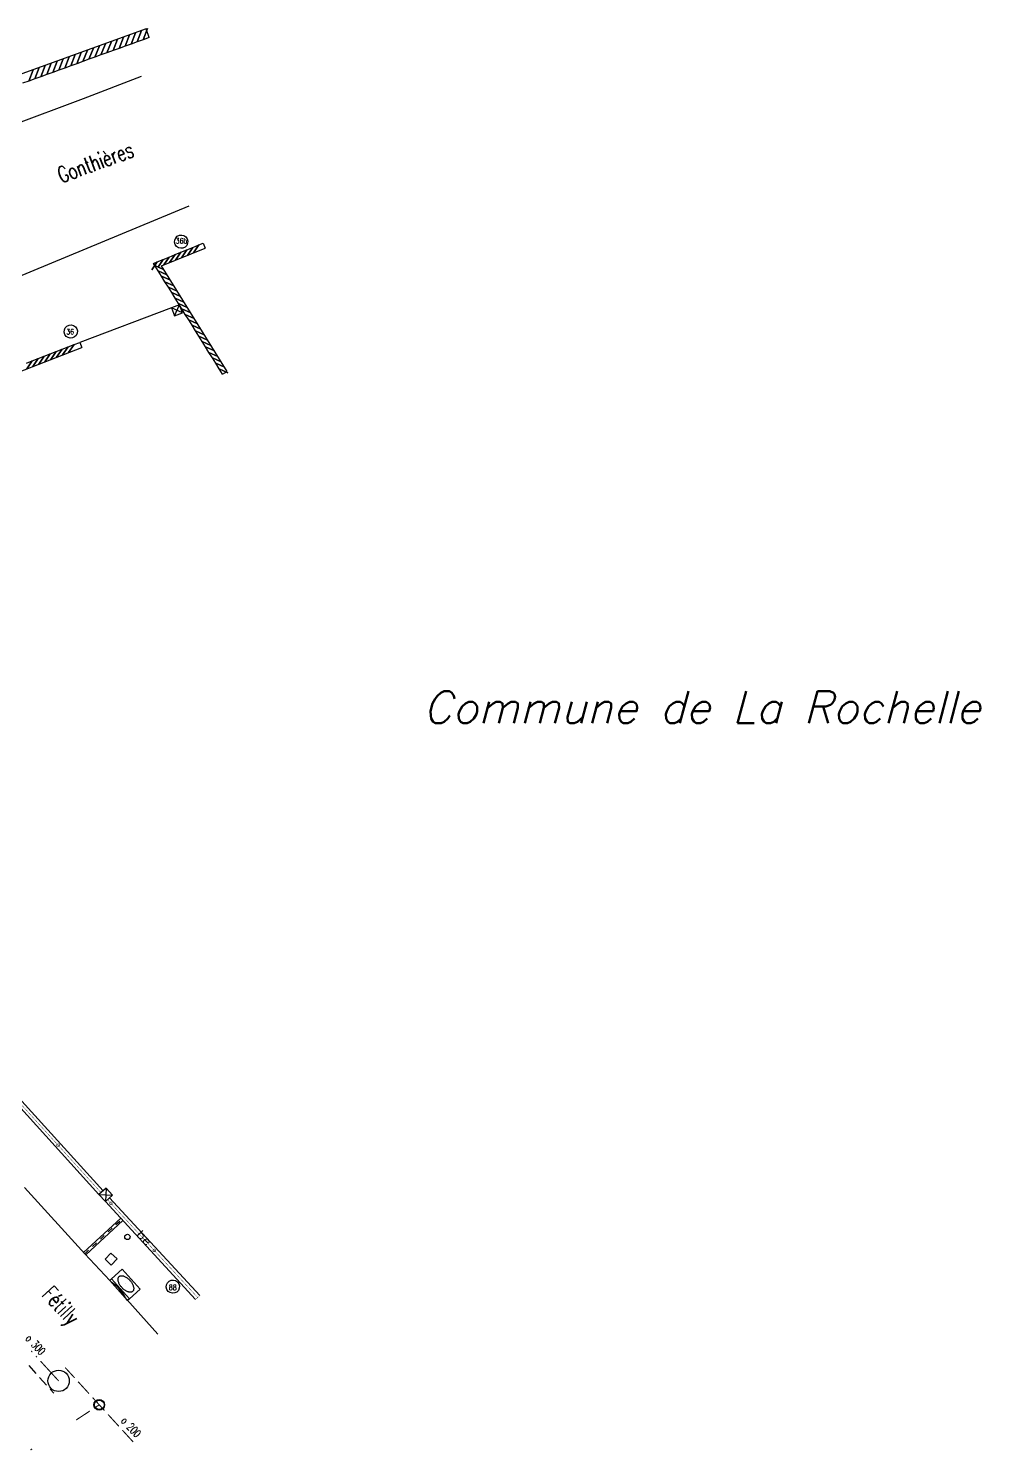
# Model space of a CAD drawing. Extents: x 329973 to 330360, y 136304 to 136475.
# Drawn here: x 330324.2 to 330359.9, y 136406.3 to 136459.6 of the extents above; entities that cross this region are included whole.
import ezdxf
from ezdxf.enums import TextEntityAlignment as Align

# ---------------------------------------------------------------- set-up
doc = ezdxf.new("R2010")
doc.units = 0
for name, color, linetype in [('TOP$BATI', 7, 'Continuous'), ('TOP$EAU', 7, 'Continuous'), ('TOP$MUR-CLOT', 7, 'Continuous'), ('TOP$PARCELLE', 7, 'Continuous'), ('TOP$PLUVIAL', 7, 'Continuous'), ('TOP$SYMBDIV', 7, 'Continuous'), ('TOP$TOPO', 7, 'Continuous'), ('TOP$TXTEP', 7, 'Continuous'), ('TOP$TXTNO', 7, 'Continuous'), ('TOP$VANNE', 7, 'Continuous'), ('TOP$VOIRIE', 7, 'Continuous')]:
    doc.layers.add(name, color=color, linetype=linetype)
doc.styles.add('EC5', font='COMPLEX', dxfattribs={"width": 0.7, "height": 0.6})
doc.styles.add('J8', font='SIMPLEX', dxfattribs={"height": 10})
doc.styles.add('NC1', font='SIMPLEX', dxfattribs={"width": 0.7, "height": 0.2})
doc.styles.add('NC2', font='SIMPLEX', dxfattribs={"width": 0.7, "height": 0.3})
doc.styles.get("Standard").update_dxf_attribs({"font": 'SIMPLEX'})

# ---------------------------------------------------------------- blocks, each defined once
blk = doc.blocks.new('1S059')
at = {"color": 0}
for p, q in [((0.16, 0.16), (-0.16, 0.16)), ((-0.16, 0.16), (-0.16, -0.16)), ((0, 0), (0, 0)), ((0.16, -0.16), (0.16, 0.16)), ((-0.16, -0.16), (0.16, -0.16))]:
    blk.add_line(p, q, dxfattribs=at)
blk = doc.blocks.new('1S075')
at = {"color": 0}
blk.add_circle((0, 0), 0.1, dxfattribs=at)
at = {"color": 0, "width": 1.354839}
blk.add_text('be', height=0.3, dxfattribs=at).set_placement((0.16, 0.28), (0.76, 0.28), align=Align.FIT)
blk = doc.blocks.new('1S192')
at = {"color": 0}
blk.add_circle((0, 0), 0.4, dxfattribs=at)
blk = doc.blocks.new('1S098')
at = {"color": 0}
blk.add_line((0, 0), (0, 0), dxfattribs=at)
for radius in [0.2, 0.18]:
    blk.add_circle((0, 0), radius, dxfattribs=at)
blk = doc.blocks.new('2S072')
at = {"color": 0}
for p, q in [((1, 1), (0, 1)), ((0, 1), (0, 0)), ((0, 0), (1, 1)), ((1, 1), (0, 1)), ((0, 1), (1, 0)), ((0, 0), (1, 0)), ((1, 0), (1, 1))]:
    blk.add_line(p, q, dxfattribs=at)
blk = doc.blocks.new('3S087')
at = {"color": 0}
for p, q in [((0, 0.148936), (0, 1)), ((0, 1), (1, 1)), ((0.125, 0.574468), (0.126156, 0.599508)), ((0.126156, 0.549428), (0.125, 0.574468)), ((0.126156, 0.599508), (0.129617, 0.624394)), ((0.129617, 0.524542), (0.126156, 0.549428)), ((0.129617, 0.624394), (0.135361, 0.648972)), ((0.135361, 0.648972), (0.143354, 0.673091)), ((0.143354, 0.673091), (0.153545, 0.696601)), ((0.153545, 0.696601), (0.165873, 0.719359)), ((0.165873, 0.719359), (0.18026, 0.741223)), ((0.18026, 0.741223), (0.196619, 0.762059)), ((0.196619, 0.762059), (0.214848, 0.781739)), ((0.214848, 0.781739), (0.234835, 0.80014)), ((0.234835, 0.80014), (0.256457, 0.817151)), ((0.256457, 0.817151), (0.279581, 0.832665)), ((0.279581, 0.832665), (0.304063, 0.846587)), ((0.304063, 0.846587), (0.329754, 0.858832)), ((0.329754, 0.858832), (0.356494, 0.869323)), ((0.356494, 0.869323), (0.384119, 0.877997)), ((0.384119, 0.877997), (0.412458, 0.884799)), ((0.412458, 0.884799), (0.441337, 0.889688)), ((0.441337, 0.889688), (0.470578, 0.892633)), ((0.470578, 0.892633), (0.5, 0.893617)), ((0.5, 0.893617), (0.529422, 0.892633)), ((0.5, 0.574468), (0.5, 0.574468)), ((0.529422, 0.892633), (0.558663, 0.889688)), ((0.558663, 0.889688), (0.587542, 0.884799)), ((0.587542, 0.884799), (0.615881, 0.877997)), ((0.615881, 0.877997), (0.643506, 0.869323)), ((0.643506, 0.869323), (0.670246, 0.858832)), ((0.670246, 0.858832), (0.695937, 0.846587)), ((0.695937, 0.846587), (0.720419, 0.832665)), ((0.720419, 0.832665), (0.743543, 0.817151)), ((0.743543, 0.817151), (0.765165, 0.80014)), ((0.765165, 0.80014), (0.785152, 0.781739)), ((0.785152, 0.781739), (0.803381, 0.762059)), ((0.803381, 0.762059), (0.81974, 0.741223)), ((0.81974, 0.741223), (0.834127, 0.719359)), ((0.834127, 0.719359), (0.846455, 0.696601)), ((0.846455, 0.696601), (0.856646, 0.673091)), ((0.856646, 0.673091), (0.864639, 0.648972)), ((0.864639, 0.648972), (0.870383, 0.624394)), ((0.870383, 0.624394), (0.873844, 0.599508)), ((0.873844, 0.549428), (0.870383, 0.524542)), ((0.873844, 0.599508), (0.875, 0.574468)), ((0.875, 0.574468), (0.873844, 0.549428)), ((1, 1), (1, 0.148936)), ((0, 0), (0, 0.148936)), ((0, 0.148936), (1, 0.148936)), ((0.125, 0.021277), (0, 0)), ((0, 0), (1, 0)), ((0.275, 0.06383), (0.125, 0.021277)), ((0.135361, 0.499964), (0.129617, 0.524542)), ((0.143354, 0.475846), (0.135361, 0.499964)), ((0.153545, 0.452335), (0.143354, 0.475846)), ((0.165873, 0.429578), (0.153545, 0.452335)), ((0.18026, 0.407713), (0.165873, 0.429578)), ((0.196619, 0.386877), (0.18026, 0.407713)), ((0.214848, 0.367197), (0.196619, 0.386877)), ((0.234835, 0.348796), (0.214848, 0.367197)), ((0.256457, 0.331785), (0.234835, 0.348796)), ((0.279581, 0.316271), (0.256457, 0.331785)), ((0.35, 0.085106), (0.275, 0.06383)), ((0.304063, 0.302349), (0.279581, 0.316271)), ((0.329754, 0.290104), (0.304063, 0.302349)), ((0.356494, 0.279613), (0.329754, 0.290104)), ((0.5, 0.085106), (0.35, 0.085106)), ((0.384119, 0.270939), (0.356494, 0.279613)), ((0.412458, 0.264137), (0.384119, 0.270939)), ((0.441337, 0.259248), (0.412458, 0.264137)), ((0.470578, 0.256303), (0.441337, 0.259248)), ((0.5, 0.255319), (0.470578, 0.256303)), ((0.529422, 0.256303), (0.5, 0.255319)), ((0.625, 0.085106), (0.5, 0.085106)), ((0.558663, 0.259248), (0.529422, 0.256303)), ((0.587542, 0.264137), (0.558663, 0.259248)), ((0.615881, 0.270939), (0.587542, 0.264137)), ((0.643506, 0.279613), (0.615881, 0.270939)), ((0.725, 0.06383), (0.625, 0.085106)), ((0.670246, 0.290104), (0.643506, 0.279613)), ((0.695937, 0.302349), (0.670246, 0.290104)), ((0.720419, 0.316271), (0.695937, 0.302349)), ((0.743543, 0.331785), (0.720419, 0.316271)), ((0.875, 0.021277), (0.725, 0.06383)), ((0.765165, 0.348796), (0.743543, 0.331785)), ((0.785152, 0.367197), (0.765165, 0.348796)), ((0.803381, 0.386877), (0.785152, 0.367197)), ((0.81974, 0.407713), (0.803381, 0.386877)), ((0.834127, 0.429578), (0.81974, 0.407713)), ((0.846455, 0.452335), (0.834127, 0.429578)), ((0.856646, 0.475846), (0.846455, 0.452335)), ((0.864639, 0.499964), (0.856646, 0.475846)), ((0.870383, 0.524542), (0.864639, 0.499964)), ((1, 0), (0.875, 0.021277)), ((1, 0.148936), (1, 0))]:
    blk.add_line(p, q, dxfattribs=at)

msp = doc.modelspace()

# ---------------------------------------------------------------- linework, layer by layer
at = {"layer": 'TOP$MUR-CLOT', "color": 0}
for points, elevation in [([(330328.652, 136459.568), (330315.978, 136454.983)], 10.297), ([(330328.768, 136459.248), (330328.542, 136459.166), (330328.709, 136459.588), (330328.542, 136459.166), (330328.317, 136459.085), (330328.483, 136459.506), (330328.317, 136459.085), (330328.091, 136459.003), (330328.257, 136459.425), (330328.091, 136459.003), (330327.865, 136458.921), (330328.032, 136459.343), (330327.865, 136458.921), (330327.64, 136458.84), (330327.806, 136459.262), (330327.64, 136458.84), (330327.414, 136458.758), (330327.58, 136459.18), (330327.414, 136458.758), (330327.188, 136458.676), (330327.355, 136459.098), (330327.188, 136458.676), (330326.963, 136458.595), (330327.129, 136459.017), (330326.963, 136458.595), (330326.737, 136458.513), (330326.903, 136458.935), (330326.737, 136458.513), (330326.511, 136458.432), (330326.678, 136458.853), (330326.511, 136458.432), (330326.285, 136458.35), (330326.452, 136458.772), (330326.285, 136458.35), (330326.06, 136458.268), (330326.226, 136458.69), (330326.06, 136458.268), (330325.834, 136458.187), (330326.001, 136458.608), (330325.834, 136458.187), (330325.608, 136458.105), (330325.775, 136458.527), (330325.608, 136458.105), (330325.383, 136458.023), (330325.549, 136458.445), (330325.383, 136458.023), (330325.157, 136457.942), (330325.323, 136458.363), (330325.157, 136457.942), (330324.931, 136457.86), (330325.098, 136458.282), (330324.931, 136457.86), (330324.706, 136457.778), (330324.872, 136458.2), (330324.706, 136457.778), (330324.48, 136457.697), (330324.646, 136458.119), (330324.48, 136457.697), (330324.254, 136457.615), (330324.421, 136458.037), (330324.254, 136457.615), (330324.029, 136457.533)], 10.297), ([(330328.768, 136459.248), (330328.652, 136459.568)], 10.297), ([(330330.788, 136451.539), (330330.863, 136451.354)], 10.217), ([(330322.451, 136446.16), (330326.248, 136447.637)], 9.964), ([(330324.167, 136447.042), (330324.391, 136447.129), (330324.184, 136446.834), (330324.391, 136447.129), (330324.615, 136447.216), (330324.408, 136446.921), (330324.615, 136447.216), (330324.838, 136447.303), (330324.631, 136447.008), (330324.838, 136447.303), (330325.062, 136447.39), (330324.855, 136447.095), (330325.062, 136447.39), (330325.286, 136447.477), (330325.079, 136447.182), (330325.286, 136447.477), (330325.509, 136447.564), (330325.302, 136447.269), (330325.509, 136447.564), (330325.733, 136447.651), (330325.526, 136447.356), (330325.733, 136447.651), (330325.957, 136447.738), (330325.75, 136447.443), (330325.957, 136447.738), (330326.175, 136447.823)], 9.964), ([(330326.175, 136447.823), (330326.248, 136447.637)], 10.007), ([(330326.888, 136415.889), (330323.846, 136419.248)], 9.369), ([(330327.044, 136416.03), (330324.002, 136419.389)], 9.369), ([(330330.509, 136411.958), (330327.129, 136415.626)], 9.37), ([(330330.663, 136412.1), (330327.283, 136415.768)], 9.37)]:
    msp.add_lwpolyline(points, dxfattribs=dict(at, elevation=elevation))
for points in [[(330331.517, 136446.631), (330331.39, 136446.835), (330331.718, 136446.686), (330331.39, 136446.835), (330331.263, 136447.039), (330331.591, 136446.889), (330331.263, 136447.039), (330331.136, 136447.242), (330331.465, 136447.093), (330331.136, 136447.242), (330331.009, 136447.446), (330331.338, 136447.297), (330331.009, 136447.446), (330330.883, 136447.65), (330331.211, 136447.501), (330330.883, 136447.65), (330330.756, 136447.854), (330331.084, 136447.705), (330330.756, 136447.854), (330330.629, 136448.057), (330330.957, 136447.908), (330330.629, 136448.057), (330330.502, 136448.261), (330330.831, 136448.112), (330330.502, 136448.261), (330330.376, 136448.465), (330330.704, 136448.316), (330330.376, 136448.465), (330330.249, 136448.669), (330330.577, 136448.52), (330330.249, 136448.669), (330330.122, 136448.873), (330330.45, 136448.724), (330330.122, 136448.873), (330329.995, 136449.076), (330330.324, 136448.927), (330329.995, 136449.076), (330329.869, 136449.28), (330330.197, 136449.131), (330329.869, 136449.28), (330329.742, 136449.484), (330330.07, 136449.335), (330329.742, 136449.484), (330329.615, 136449.688), (330329.943, 136449.539), (330329.615, 136449.688), (330329.488, 136449.892), (330329.816, 136449.742), (330329.488, 136449.892), (330329.361, 136450.095), (330329.69, 136449.946), (330329.361, 136450.095), (330329.235, 136450.299), (330329.563, 136450.15), (330329.235, 136450.299), (330329.108, 136450.503), (330329.436, 136450.354), (330329.108, 136450.503), (330328.981, 136450.707), (330329.309, 136450.558), (330328.981, 136450.707), (330328.933, 136450.784), (330329.071, 136450.84), (330328.868, 136450.542), (330329.071, 136450.84), (330329.293, 136450.931), (330329.091, 136450.632), (330329.293, 136450.931), (330329.516, 136451.021), (330329.313, 136450.723), (330329.516, 136451.021), (330329.738, 136451.112), (330329.535, 136450.813), (330329.738, 136451.112), (330329.96, 136451.202), (330329.758, 136450.904), (330329.96, 136451.202), (330330.182, 136451.293), (330329.98, 136450.994), (330330.182, 136451.293), (330330.405, 136451.383), (330330.202, 136451.085), (330330.405, 136451.383), (330330.627, 136451.473), (330330.425, 136451.175), (330330.627, 136451.473), (330330.788, 136451.539)], [(330331.686, 136446.737), (330329.228, 136450.688), (330330.863, 136451.354)], [(330331.517, 136446.631), (330331.686, 136446.737)]]:
    msp.add_lwpolyline(points, dxfattribs=at)
at = {"layer": 'TOP$MUR-CLOT', "color": 1, "const_width": 0.0131}
for points, elevation in [([(330326.966, 136415.959), (330325.355, 136417.738), (330323.924, 136419.318)], 9.369), ([(330326.888, 136415.889), (330327.044, 136416.03)], 9.369), ([(330327.129, 136415.626), (330327.283, 136415.768)], 9.366), ([(330330.586, 136412.029), (330328.96, 136413.794), (330327.334, 136415.559), (330327.206, 136415.697)], 9.37), ([(330330.509, 136411.958), (330330.663, 136412.1)], 9.37)]:
    msp.add_lwpolyline(points, dxfattribs=dict(at, elevation=elevation))
at = {"layer": 'TOP$MUR-CLOT', "color": 1, "const_width": 0.02}
for points, elevation in [([(330325.305, 136417.738, 1), (330325.405, 136417.738, 1)], 9.346), ([(330327.284, 136415.559, 1), (330327.384, 136415.559, 1)], 9.366), ([(330328.91, 136413.794, 1), (330329.01, 136413.794, 1)], 9.368)]:
    msp.add_lwpolyline(points, format="xyb", close=True, dxfattribs=dict(at, elevation=elevation))
at = {"layer": 'TOP$PARCELLE', "elevation": 10.036}
msp.add_lwpolyline([(330329.602, 136449.115), (330326.175, 136447.823)], dxfattribs=at)
at = {"layer": 'TOP$PLUVIAL', "color": 0, "elevation": 9.112}
for points in [[(330326.312, 136413.713), (330327.701, 136415.005)], [(330326.394, 136413.625), (330327.782, 136414.917)]]:
    msp.add_lwpolyline(points, dxfattribs=at)
at = {"layer": 'TOP$PLUVIAL', "color": 4}
for points, elevation in [([(330327.231, 136414.487), (330327.378, 136414.623)], 9.273), ([(330327.524, 136414.759), (330327.671, 136414.895)], 9.327), ([(330326.646, 136413.942), (330326.792, 136414.078)], 9.166), ([(330326.939, 136414.214), (330327.085, 136414.35)], 9.219), ([(330326.353, 136413.669), (330326.499, 136413.805)], 9.112)]:
    msp.add_lwpolyline(points, dxfattribs=dict(at, elevation=elevation))
at = {"layer": 'TOP$PLUVIAL', "color": 5, "const_width": 0.04}
for points, elevation in [([(330324.389, 136409.984), (330324.348, 136410.028)], 9.305), ([(330324.564, 136409.792), (330324.524, 136409.836)], 9.303), ([(330325.374, 136408.906), (330324.699, 136409.644)], 9.295)]:
    msp.add_lwpolyline(points, dxfattribs=dict(at, elevation=elevation))
at = {"layer": 'TOP$TOPO'}
for points in [[(330329.727, 136451.659), (330329.763, 136451.737), (330329.823, 136451.799), (330329.901, 136451.836), (330329.986, 136451.845), (330330.07, 136451.824), (330330.141, 136451.775), (330330.192, 136451.705), (330330.215, 136451.622), (330330.209, 136451.536), (330330.173, 136451.458), (330330.113, 136451.396), (330330.035, 136451.358), (330329.95, 136451.35), (330329.866, 136451.371), (330329.795, 136451.42), (330329.744, 136451.49), (330329.721, 136451.573), (330329.727, 136451.659)], [(330325.591, 136448.288), (330325.627, 136448.367), (330325.687, 136448.429), (330325.765, 136448.466), (330325.85, 136448.475), (330325.934, 136448.453), (330326.005, 136448.405), (330326.056, 136448.335), (330326.079, 136448.252), (330326.073, 136448.166), (330326.037, 136448.087), (330325.977, 136448.025), (330325.899, 136447.988), (330325.813, 136447.979), (330325.73, 136448.001), (330325.659, 136448.049), (330325.608, 136448.119), (330325.585, 136448.202), (330325.591, 136448.288)], [(330329.416, 136412.498), (330329.451, 136412.577), (330329.511, 136412.639), (330329.589, 136412.676), (330329.675, 136412.685), (330329.758, 136412.663), (330329.83, 136412.615), (330329.88, 136412.545), (330329.903, 136412.462), (330329.897, 136412.376), (330329.862, 136412.297), (330329.801, 136412.235), (330329.724, 136412.198), (330329.638, 136412.189), (330329.554, 136412.211), (330329.483, 136412.259), (330329.433, 136412.329), (330329.409, 136412.412), (330329.416, 136412.498)]]:
    msp.add_lwpolyline(points, dxfattribs=at)
at = {"layer": 'TOP$VANNE', "color": 6, "const_width": 0.04}
for points, elevation in [([(330325.973, 136409.02), (330325.624, 136409.401)], 9.342), ([(330326.512, 136408.429), (330326.108, 136408.872)], 9.337), ([(330326.707, 136407.882), (330326.898, 136408.007), (330326.647, 136408.282)], 9.325), ([(330327.093, 136407.794), (330326.898, 136408.007)], 9.332), ([(330326.039, 136407.442), (330326.54, 136407.772)], 9.295), ([(330327.632, 136407.203), (330327.227, 136407.646)], 9.328), ([(330328.171, 136406.613), (330327.767, 136407.056)], 9.323), ([(330324.321, 136406.313), (330324.384, 136406.355)], 9.217)]:
    msp.add_lwpolyline(points, dxfattribs=dict(at, elevation=elevation))
at = {"layer": 'TOP$VOIRIE'}
for points, elevation in [([(330323.578, 136455.934), (330326.307, 136456.964), (330328.487, 136457.805)], 9.354), ([(330330.255, 136452.924), (330321.128, 136449.142)], 9.992), ([(330324.099, 136416.155), (330326.353, 136413.669), (330327.29, 136412.665), (330329.096, 136410.656)], 9.992)]:
    msp.add_lwpolyline(points, dxfattribs=dict(at, elevation=elevation))
at = {"layer": 'TOP$VOIRIE', "color": 4}
for points, elevation in [([(330324.258, 136409.483), (330324.525, 136409.185)], 9.293), ([(330324.659, 136409.036), (330324.925, 136408.738)], 9.292), ([(330325.059, 136408.589), (330325.191, 136408.441)], 9.29)]:
    msp.add_lwpolyline(points, dxfattribs=dict(at, elevation=elevation))

# ---------------------------------------------------------------- block references
at = {"layer": 'TOP$BATI'}
for p, xscale, yscale, zscale, rotation in [((330330.014, 136448.929, 10.038), 0.320000000021888, 0.320000000021888, 0.001, 110.6604550171362), ((330326.888, 136415.889, 9.369), 0.3567211796651711, 0.3567211796651711, 0.003, 312.5005804014708)]:
    msp.add_blockref('2S072', p, dxfattribs=dict(at, xscale=xscale, yscale=yscale, zscale=zscale, rotation=rotation))
at = {"layer": 'TOP$EAU', "rotation": 314.1493936101776}
msp.add_blockref('1S075', (330327.954, 136414.299, 9.338), dxfattribs=at)
at = {"layer": 'TOP$PLUVIAL', "xscale": 1.001960578091384, "yscale": 0.6338772341821429, "zscale": 0.001, "rotation": 311.9659603491668}
msp.add_blockref('3S087', (330327.29, 136412.665, 9.1), dxfattribs=at)
at = {"layer": 'TOP$SYMBDIV'}
msp.add_blockref('1S192', (330325.374, 136408.906, 9.295), dxfattribs=at)
at = {"layer": 'TOP$VANNE', "rotation": 316.3267823895815}
msp.add_blockref('1S059', (330327.342, 136413.467, 9.297), dxfattribs=at)
at = {"layer": 'TOP$VANNE'}
msp.add_blockref('1S098', (330326.898, 136408.007, 9.334), dxfattribs=at)

# ---------------------------------------------------------------- texts
at = {"layer": 'TOP$TXTEP', "style": 'EC5', "width": 0.7}
for s, rotation, p in [('Gonthières', 20.1552, (330326.861, 136454.289, -999)), ('Fétilly', 312.4874, (330325.252, 136411.528, -999))]:
    msp.add_text(s, height=0.6, rotation=rotation, dxfattribs=at).set_placement(p, align=Align.CENTER)
at = {"layer": 'TOP$TXTEP', "style": 'J8', "oblique": 15}
msp.add_text('Commune de La Rochelle', height=1.2, dxfattribs=at).set_placement((330349.473, 136433.551), align=Align.CENTER)
at = {"layer": 'TOP$TXTNO', "style": 'NC1', "width": 0.7}
for s, p in [('36b', (330329.976, 136451.527, -999)), ('36', (330325.808, 136448.122, -999)), ('88', (330329.652, 136412.308, -999))]:
    msp.add_text(s, height=0.2, dxfattribs=at).set_placement(p, align=Align.CENTER)
at = {"layer": 'TOP$TXTNO', "style": 'NC2', "width": 0.7}
for s, p in [('o 300', (330324.4, 136410.16, -999)), ('o 200', (330327.98, 136407.072, -999))]:
    msp.add_text(s, height=0.3, rotation=312.4052, dxfattribs=at).set_placement(p, align=Align.CENTER)

doc.saveas('drawing.dxf')
